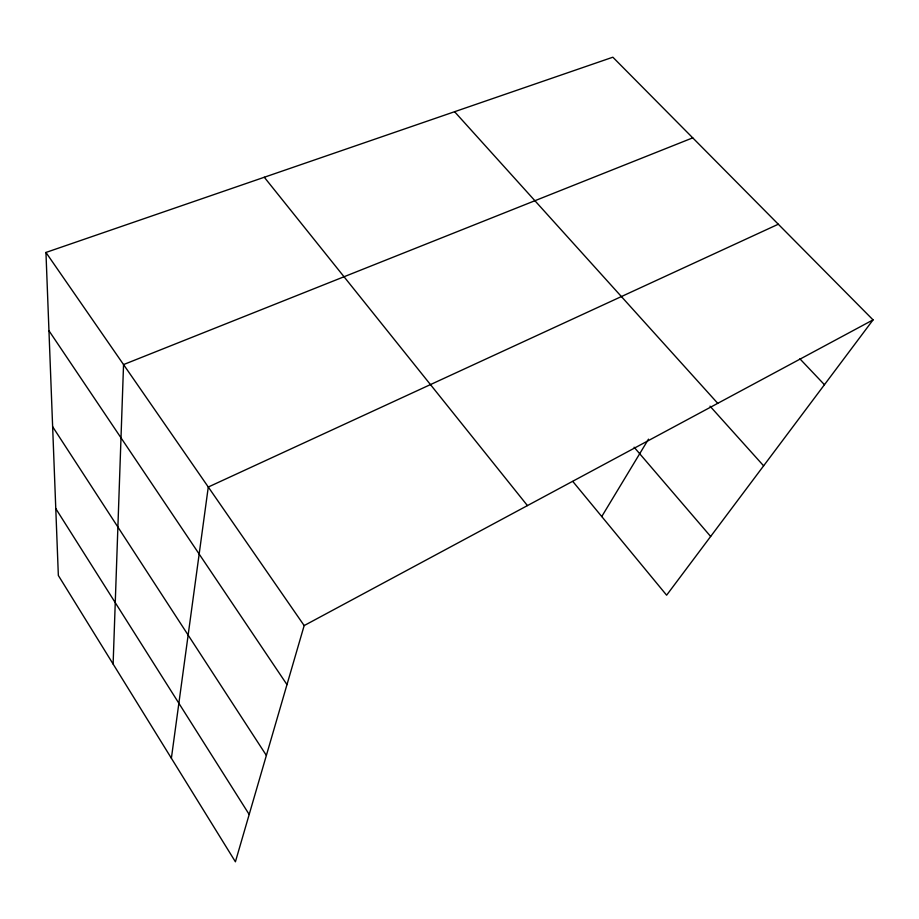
<?xml version="1.0" encoding="UTF-8"?>
<svg xmlns="http://www.w3.org/2000/svg" width="919" height="919" viewBox="0 0 919 919"><rect width="100%" height="100%" fill="white"/><g stroke="black" fill="none" stroke-linecap="round" stroke-linejoin="round"><path stroke-width="1.38" d="M113.117 664.035L123.548 364.579L692.742 137.85M171.382 758.244L208.28 487.024L778.301 224.225M873.05 319.881L304.166 625.575L235.413 861.792L58.345 575.478L45.95 252.449L612.858 57.208L873.05 319.881L666.62 595.19L572.813 481.453M601.75 516.535L648.492 439.156M799.886 358.812L824.446 384.705M454.595 111.716L717.739 403.326M710.019 406.175L763.62 465.818M634.121 447.22L710.651 536.478M264.293 177.252L527.437 505.599M45.95 252.449L304.166 625.575M48.948 330.702L286.981 684.621M52.636 426.68L266.372 755.418M55.772 508.575L249.187 814.464"/></g></svg>
